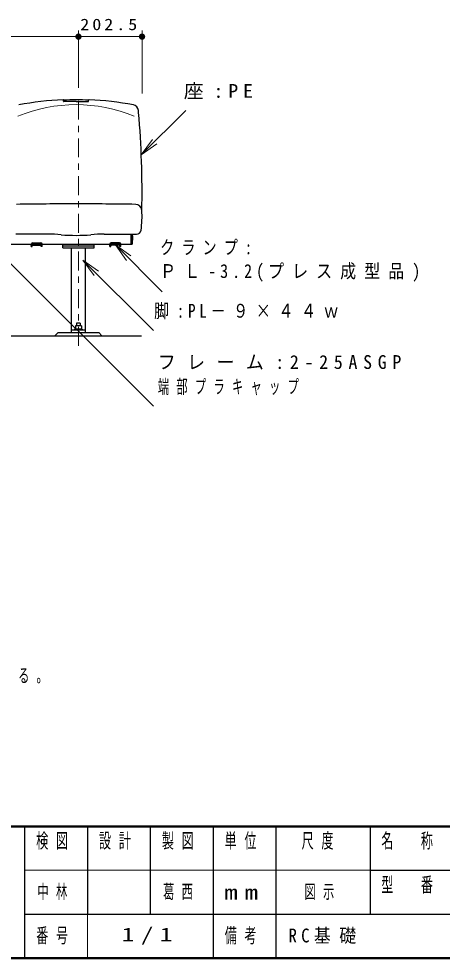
# Model space of a CAD drawing. Units: millimetres on the paper, scale 1:20. Extents: x -365 to 12, y -40 to 257.
# Drawn here: x -238.4 to -171, y 0 to 149.6 of the extents above; entities that cross this region are included whole.
import ezdxf

# ---------------------------------------------------------------- set-up
doc = ezdxf.new("R2010")
doc.units = ezdxf.units.MM
doc.linetypes.add('USER2', pattern=[6, 3, -1, 1, -1])
doc.layers.add('99', color=7, linetype='Continuous', lineweight=13)
doc.layers.add('CLASS1', color=7, linetype='Continuous', lineweight=25)
doc.styles.add('ＭＳ ゴシック', font='')
doc.styles.get('ＭＳ ゴシック').set_extended_font_data('MS Gothic')

# ---------------------------------------------------------------- blocks, each defined once
blk = doc.blocks.new('filled_dot')
at = {"color": 0, "linetype": 'Continuous', "lineweight": -2, "const_width": 1.25}
blk.add_lwpolyline([(-0.625, 0, 1), (0.625, 0, 1)], format="xyb", close=True, dxfattribs=at)
blk = doc.blocks.new('open_arrow')
at = {"color": 0, "linetype": 'Continuous', "lineweight": -2}
blk.add_lwpolyline([(7.5, 1.25), (0, 0), (7.5, -1.25)], dxfattribs=at)

msp = doc.modelspace()

# ---------------------------------------------------------------- linework, layer by layer
at = {"layer": '99', "lineweight": 50}
for p, q in [((-365, 21), (0, 21)), ((-365, 0), (0, 0))]:
    msp.add_line(p, q, dxfattribs=at)
at = {"layer": '99', "color": 211, "lineweight": 25}
for p, q in [((-237.5, 21), (-237.5, 0)), ((-227.5, 21), (-227.5, 7)), ((-217.5, 21), (-217.5, 7)), ((-207.5, 21), (-207.5, 0)), ((-197.5, 21), (-197.5, 7)), ((-182.5, 21), (-182.5, 7)), ((-182.5, 14), (-70, 14)), ((-237.5, 7), (0, 7))]:
    msp.add_line(p, q, dxfattribs=at)
at = {"layer": '99'}
for p, q in [((-237.5, 14), (-182.5, 14)), ((-227.5, 7), (-227.5, 0))]:
    msp.add_line(p, q, dxfattribs=at)
at = {"layer": '99', "lineweight": 25}
msp.add_line((-197.5, 7), (-197.5, 0), dxfattribs=at)
at = {"layer": 'CLASS1', "lineweight": 13}
for p, q in [((-300.173, 146.793), (-228.923, 146.793)), ((-228.923, 138.625), (-228.923, 147.793)), ((-228.923, 146.793), (-218.798, 146.793)), ((-218.798, 137.716), (-218.798, 147.793)), ((-218.919, 127.959), (-211.848, 135.031)), ((-242.841, 113.752), (-217, 87.911)), ((-223.046, 113.616), (-215.576, 106.163)), ((-228.198, 111.205), (-217, 100.007))]:
    msp.add_line(p, q, dxfattribs=at)
at = {"layer": 'CLASS1'}
for p, q in [((-231.298, 136.523), (-231.298, 136.673)), ((-229.298, 136.448), (-231.223, 136.448)), ((-229.298, 136.448), (-227.373, 136.448)), ((-227.298, 136.523), (-227.298, 136.673)), ((-233.746, 115.326), (-238.896, 115.326)), ((-224.85, 115.326), (-219.7, 115.326)), ((-220.398, 115.326), (-220.398, 113.752)), ((-236.421, 113.346), (-236.41, 113.752)), ((-236.211, 113.934), (-234.881, 113.934)), ((-236.151, 113.808), (-234.94, 113.808)), ((-234.671, 113.346), (-234.681, 113.752)), ((-231.423, 113.152), (-231.423, 113.752)), ((-226.423, 113.152), (-226.423, 113.752)), ((-223.926, 113.346), (-223.915, 113.752)), ((-222.385, 113.934), (-223.716, 113.934)), ((-222.445, 113.808), (-223.656, 113.808)), ((-222.176, 113.346), (-222.186, 113.752)), ((-236.421, 113.342), (-236.261, 113.342)), ((-236.261, 113.342), (-236.251, 113.711)), ((-236.157, 113.592), (-234.935, 113.592)), ((-234.831, 113.342), (-234.84, 113.711)), ((-234.671, 113.342), (-234.831, 113.342)), ((-231.423, 113.452), (-226.423, 113.452)), ((-231.423, 113.152), (-226.423, 113.152)), ((-230.023, 99.643), (-230.023, 113.152)), ((-227.823, 99.643), (-227.823, 113.152)), ((-223.926, 113.342), (-223.766, 113.342)), ((-223.766, 113.342), (-223.756, 113.711)), ((-222.439, 113.592), (-223.662, 113.592)), ((-222.336, 113.342), (-222.345, 113.711)), ((-222.176, 113.342), (-222.336, 113.342)), ((-228.448, 100.708), (-229.398, 100.708)), ((-229.398, 100.708), (-229.398, 100.208)), ((-229.223, 101.134), (-229.223, 100.708)), ((-228.623, 101.134), (-229.223, 101.134)), ((-228.623, 101.134), (-228.623, 100.708)), ((-228.448, 100.708), (-228.448, 100.208)), ((-296.423, 99.143), (-218.898, 99.143)), ((-232.173, 99.643), (-232.673, 99.143)), ((-232.173, 99.643), (-225.673, 99.643)), ((-230.023, 100.093), (-227.823, 100.093)), ((-228.323, 100.208), (-229.523, 100.208)), ((-229.523, 100.208), (-229.523, 100.093)), ((-228.323, 100.208), (-228.323, 100.093)), ((-225.673, 99.643), (-225.173, 99.143))]:
    msp.add_line(p, q, dxfattribs=at)
at = {"layer": 'CLASS1', "linetype": 'USER2', "lineweight": 13}
msp.add_line((-228.923, 97.568), (-228.923, 137.55), dxfattribs=at)
at = {"layer": 'CLASS1', "color": 32}
for p, q in [((-220.548, 113.752), (-220.548, 115.326)), ((-245.686, 113.752), (-236.41, 113.752)), ((-234.681, 113.752), (-223.915, 113.752)), ((-222.186, 113.752), (-220.398, 113.752))]:
    msp.add_line(p, q, dxfattribs=at)
at = {"layer": 'CLASS1'}
for centre, radius, start, end in [((-229.298, 89.108), 47.684, 92.49799, 101.01981), ((-231.373, 136.673), 0.075, 0, 92.49767), ((-229.298, 89.108), 47.609, 87.59239, 92.40763), ((-231.223, 136.523), 0.075, 179.99998, 270.00003), ((-227.373, 136.523), 0.075, 269.99997, 0.00002), ((-227.223, 136.673), 0.075, 87.50232, 180), ((-229.298, 89.108), 47.684, 78.98019, 87.50204), ((-220.374, 134.932), 1, 5.10992, 78.98019), ((-364.864, 122.012), 146.066, 4.987, 5.10992), ((-364.864, 122.012), 146.066, 358.84704, 4.98699), ((-230.674, -381.755), 501.9, 89.84289, 90.92603), ((-227.922, -381.755), 501.9, 89.07397, 90.1571), ((-219.83, 119.079), 1, 3.85599, 88.89642), ((-233.714, 118.144), 14.916, 351.60797, 3.85599), ((-233.746, 90.326), 25, 85.23509, 89.99999), ((-229.298, 143.684), 28.543, 265.23494, 274.76502), ((-224.85, 90.326), 25, 90.00001, 94.76491), ((-222.732, 114.602), 2.483, 339.98399, 16.96203), ((-219.7, 116.076), 0.75, 270, 351.60798), ((-236.211, 113.734), 0.2, 89.99998, 178.56127), ((-236.151, 113.708), 0.1, 90.00004, 178.56127), ((-234.94, 113.708), 0.1, 1.43875, 89.99998), ((-234.881, 113.734), 0.2, 1.43875, 89.99998), ((-223.716, 113.734), 0.2, 90.00002, 178.56125), ((-223.656, 113.708), 0.1, 90.00002, 178.56125), ((-222.445, 113.708), 0.1, 1.43873, 89.99996), ((-222.385, 113.734), 0.2, 1.43873, 90.00002), ((-236.157, 113.492), 0.1, 90.00004, 178.56127), ((-234.935, 113.492), 0.1, 1.43876, 89.99998), ((-223.662, 113.492), 0.1, 90.00002, 178.56124), ((-222.439, 113.492), 0.1, 1.43873, 89.99996)]:
    msp.add_arc(centre, radius, start, end, dxfattribs=at)
at = {"layer": 'CLASS1', "lineweight": 13}
msp.add_arc((-229.298, 111.806), 24.154, 67.49644, 112.50358, dxfattribs=at)

# ---------------------------------------------------------------- block references
at = {"layer": 'CLASS1', "lineweight": 13, "xscale": 0.4, "yscale": 0.4}
msp.add_blockref('filled_dot', (-228.923, 146.793), dxfattribs=at)
for name, p, rotation in [('filled_dot', (-228.923, 146.793), 180), ('filled_dot', (-218.798, 146.793), 180), ('open_arrow', (-218.919, 127.959), 45), ('open_arrow', (-223.046, 113.616), 315.1), ('open_arrow', (-228.198, 111.205), 315)]:
    msp.add_blockref(name, p, dxfattribs=dict(at, rotation=rotation))

# ---------------------------------------------------------------- texts
at = {"layer": '99', "color": 4, "char_height": 2.346, "style": 'ＭＳ ゴシック'}
for s, insert, attachment_point in [('\\T1.64;\\W0.6;検図', (-232.5, 19.9), 2), ('\\T1.64;\\W0.6;設計', (-222.5, 19.9), 2), ('\\T1.64;\\W0.6;製図', (-212.5, 19.9), 2), ('\\T1.64;\\W0.6;単位', (-202.5, 19.9), 2), ('\\T1.64;\\W0.6;尺度', (-190.25, 19.9), 2), ('\\T1.64;\\W0.6;名\u3000称', (-176, 19.9), 2), ('\\T1.64;\\W0.6;型\u3000番', (-176, 12.9), 2), ('\\T1.5;\\W1.35;mm', (-202.5, 10.5), 5), ('\\T1.64;\\W0.6;番号', (-232.5, 3.5), 5), ('\\T1.64;\\W0.6;備考', (-202.5, 3.5), 5)]:
    msp.add_mtext(s, dxfattribs=dict(at, insert=insert, attachment_point=attachment_point))
at = {"layer": '99', "char_height": 2.199, "style": 'ＭＳ ゴシック'}
for s, insert, attachment_point in [('\\T1.64;\\W0.6;中林', (-232.5, 10.5), 5), ('\\T1.64;\\W0.6;葛西', (-212.5, 10.5), 5), ('\\T1.64;\\W0.6;図示', (-190, 10.5), 5), ('\\T1.5;\\W1.35;1/1', (-217.5, 3.5), 5), ('\\T1.5;\\W0.9;RC基礎', (-195.5, 3.5), 4)]:
    msp.add_mtext(s, dxfattribs=dict(at, insert=insert, attachment_point=attachment_point))
at = {"layer": 'CLASS1', "style": 'ＭＳ ゴシック'}
for s, insert, char_height, attachment_point in [('\\T1.33;\\W1.15;202.5', (-223.86, 147.793), 1.833, 8), ('\\T1.5;\\W1.05;座:PE', (-212.154, 138.031), 2.199, 4), ('\\T1.5;\\W0.75;クランプ:', (-215.928, 113.163), 2.199, 4), ('\\T1.5;\\W0.85;ＰＬ-3.2(プレス成型品)', (-215.928, 109.163), 2.199, 4), ('\\T1.5;\\W0.8;脚:PL－９×４４ｗ', (-216.877, 103.007), 2.199, 4), ('\\T1.64;\\W0.95;フレーム:2-25ASGP', (-216.293, 94.911), 2.199, 4), ('\\T1.64;\\W0.6;端部プラキャップ\u3000\u3000\u3000\u3000\u3000', (-216.293, 90.911), 2.199, 4), ('\\T1.62;\\W0.6;鋼材は、電気亜鉛メッキ処理の上、ポリエステル樹脂粉体塗装(ウォームグレー）仕上げとする。', (-359.507, 46.144), 2.199, 1)]:
    msp.add_mtext(s, dxfattribs=dict(at, insert=insert, char_height=char_height, attachment_point=attachment_point))

doc.saveas('drawing.dxf')
